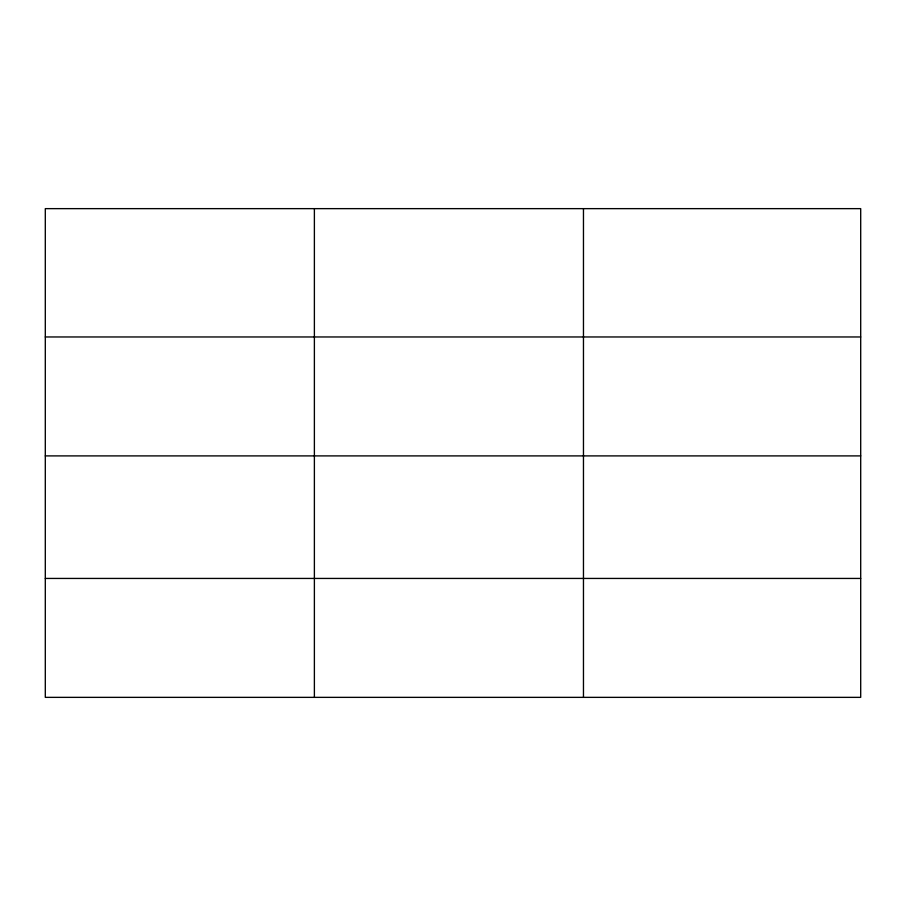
<?xml version="1.0" encoding="UTF-8"?>
<svg xmlns="http://www.w3.org/2000/svg" width="906" height="906" viewBox="0 0 906 906"><rect width="100%" height="100%" fill="white"/><g stroke="black" fill="none" stroke-linecap="round" stroke-linejoin="round"><path stroke-width="1.36" d="M860.7 455.899L860.7 208.64L45.3 208.64L45.3 697.36L860.7 697.36L860.7 455.899L45.3 455.899M45.3 336.964L860.7 336.964M45.3 578.436L860.7 578.436M583.464 208.64L583.464 697.36M314.382 208.64L314.382 697.36"/></g></svg>
